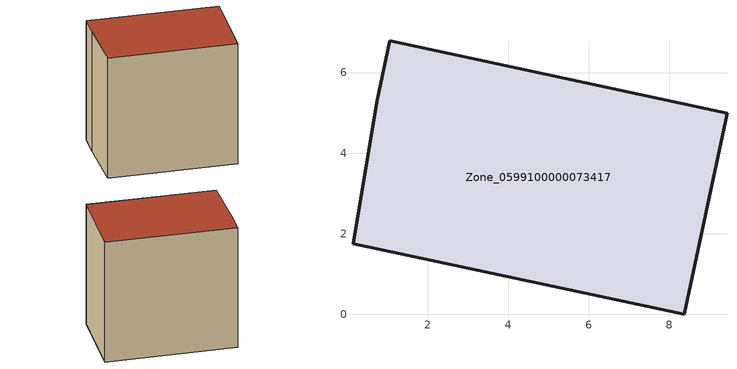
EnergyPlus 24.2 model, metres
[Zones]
Zone_0599100000073417
 floor ground (C_G): 0.74,5.27 1.06,6.79 9.43,4.99 8.37,0 0.16,1.75 z0
 wall outside (C_F): 8.37,0 9.43,4.99 1.06,6.79 0.74,5.27 0.16,1.75 8.37,0 z0:8.58
 roof outside (C_R): 0.16,1.75 8.37,0 9.43,4.99 1.06,6.79 0.74,5.27 z8.58
[BUILDING]
Pand.0599100000073417: North Axis=0; Terrain=City; Loads Convergence Tolerance Value=0.04; Temperature Convergence Tolerance Value=0.4; Solar Distribution=FullExterior; Maximum Number of Warmup Days=25; Minimum Number of Warmup Days=1
[Site:Location]
Rotterdam.The.Hague.AP_ZH_NLD Design_Conditions: Latitude=51.96; Longitude=4.45; Time Zone=1; Elevation=-4.5
[SITE:GROUNDTEMPERATURE:BUILDINGSURFACE]
18, 18, 18, 18, 18, 18, 18, 18, 18, 18, 18, 18
[MATERIAL] Thermal Absorptance=0.9; Solar Absorptance=0.7; Visible Absorptance=0.7
Name | Roughness | Thickness | Conductivity | Density | Specific Heat
G.TI.1975-1991 | MediumSmooth | 0.15 | 0.288461 | 540 | 1210
F.TI.1975-1991 | Rough | 0.3 | 0.230769 | 1920 | 840
R.TI.1975-1991 | MediumRough | 0.2 | 0.153846 | 1500 | 1000
[CONSTRUCTION]
C_G: G.TI.1975-1991
C_F: F.TI.1975-1991
C_R: R.TI.1975-1991
[ZONE]
Zone_0599100000073417: Type=1; Multiplier=1; Ceiling Height=Autocalculate; Volume=Autocalculate; Floor Area=autocalculate; Part of Total Floor Area=Yes
[ZONEINFILTRATION:DESIGNFLOWRATE]
Infil_Zone_0599100000073417: Zone or ZoneList or Space or SpaceList=Zone_0599100000073417; Schedule=AlwaysOn; Design Flow Rate Calculation Method=Flow/Area; Flow Rate per Floor Area=0.003; Constant Term Coefficient=1; Temperature Term Coefficient=0; Velocity Term Coefficient=0; Velocity Squared Term Coefficient=0
[HVACTEMPLATE:ZONE:IDEALLOADSAIRSYSTEM]
Zone_0599100000073417: Maximum Heating Supply Air Temperature=50; Minimum Cooling Supply Air Temperature=13; Maximum Heating Supply Air Humidity Ratio=0.0156; Minimum Cooling Supply Air Humidity Ratio=0.0077; Heating Limit=NoLimit; Cooling Limit=NoLimit; Dehumidification Control Type=ConstantSensibleHeatRatio; Cooling Sensible Heat Ratio=0.7; Dehumidification Setpoint=60; Humidification Control Type=None; Humidification Setpoint=30; Outdoor Air Method=None; Outdoor Air Flow Rate per Person=0.00944; Outdoor Air Flow Rate per Zone Floor Area=0; Outdoor Air Flow Rate per Zone=0; Demand Controlled Ventilation Type=None; Outdoor Air Economizer Type=NoEconomizer; Heat Recovery Type=None; Sensible Heat Recovery Effectiveness=0.7; Latent Heat Recovery Effectiveness=0.65
[ZONECONTROL:THERMOSTAT]
ThermostatControl_Zone_0599100000073417: Zone or ZoneList=Zone_0599100000073417; Control Type Schedule=DualSetpointControlType; Control 1=Thermostat_Zone_0599100000073417; Temperature Difference Between Cutout And Setpoint=0
[THERMOSTATSETPOINT:DUALSETPOINT]
Thermostat_Zone_0599100000073417: Heating Setpoint Temperature Schedule=HeatingSetpoint_Zone_0599100000073417; Cooling Setpoint Temperature Schedule=CoolingSetpoint_Zone_0599100000073417
[SCHEDULE:COMPACT]
HeatingSetpoint_Zone_0599100000073417: Through: 12/31, For: AllDays, Until: 24:00, 21
CoolingSetpoint_Zone_0599100000073417: Through: 12/31, For: AllDays, Until: 24:00, 24
DualSetpointControlType: Through: 12/31, For: AllDays, Until: 24:00, 4
AlwaysOn: Through: 12/31, For: AllDays, Until: 24:00, 1
